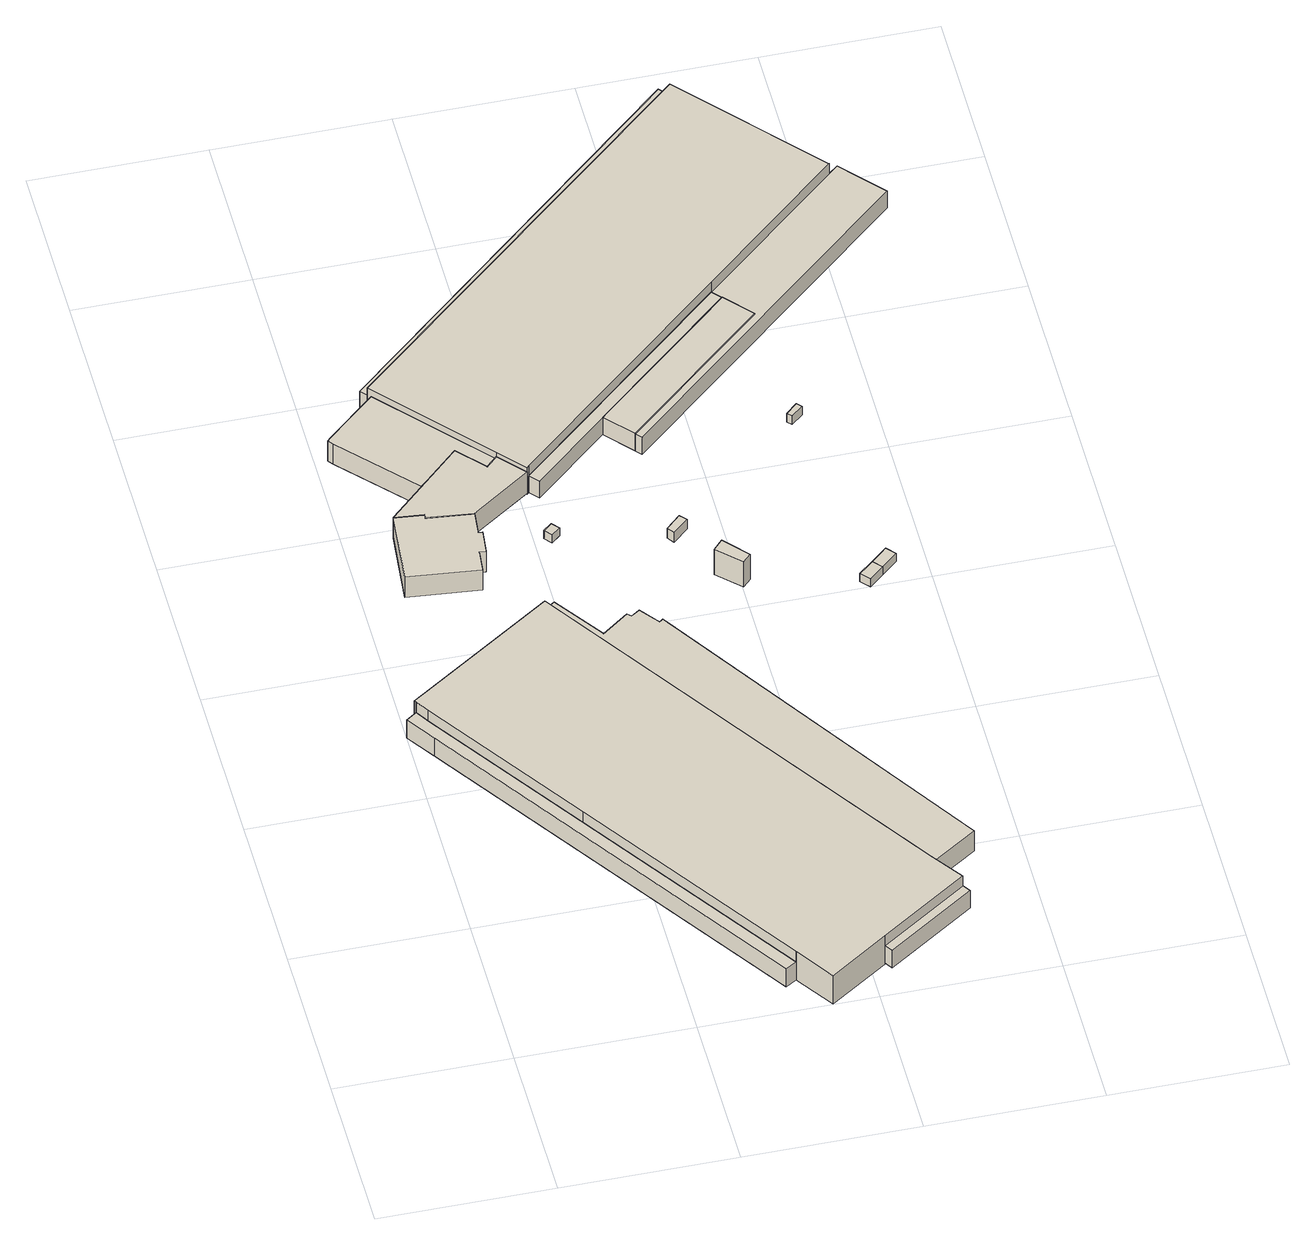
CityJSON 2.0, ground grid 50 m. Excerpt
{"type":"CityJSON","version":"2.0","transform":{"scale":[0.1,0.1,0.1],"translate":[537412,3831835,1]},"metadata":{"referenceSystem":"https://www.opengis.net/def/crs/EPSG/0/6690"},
"CityObjects":{
"building1":{"type":"Building","attributes":{"計測周辺長":282.82,"1/2500図郭":82,"区名":"住之江区","町丁目名称":"南港中８丁目","街区番号":5,"class":"3003","usage":"431","measuredHeight":6.7,"storeysAboveGround":1,"BuildingDetailAttribute.buildingRoofEdgeArea":500.11,"BuildingDetailAttribute.buildingStructureType":"610","BuildingDetailAttribute.buildingStructureOrgType":"2","BuildingDetailAttribute.detailedUsage":"1720","BuildingDetailAttribute.specifiedBuildingCoverageRate":0.6,"BuildingDetailAttribute.surveyYear":2017,"BuildingTsunamiRiskAttribute.description":"1","BuildingTsunamiRiskAttribute.rank":"2","BuildingTsunamiRiskAttribute.depth":1.25,"BuildingHighTideRiskAttribute.description":"1","BuildingHighTideRiskAttribute.rank":"3","BuildingHighTideRiskAttribute.depth":4.03,"BuildingIDAttribute.prefecture":"27","BuildingIDAttribute.city":"27125"},"geometry":[{"type":"Solid","lod":"1","boundaries":[[[[0,1,2,3,4,5]],[[4,6,7,5]],[[3,8,6,4]],[[2,9,8,3]],[[1,10,9,2]],[[0,11,10,1]],[[5,7,11,0]],[[6,8,9,10,11,7]]]]}]},
"building2":{"type":"Building","attributes":{"計測周辺長":405.57,"1/2500図郭":82,"区名":"住之江区","町丁目名称":"南港中８丁目","街区番号":5,"class":"3003","usage":"431","measuredHeight":10.7,"storeysAboveGround":3,"BuildingDetailAttribute.buildingRoofEdgeArea":7733.69,"BuildingDetailAttribute.buildingStructureType":"610","BuildingDetailAttribute.buildingStructureOrgType":"2","BuildingDetailAttribute.detailedUsage":"1720","BuildingDetailAttribute.specifiedBuildingCoverageRate":0.6,"BuildingDetailAttribute.surveyYear":2017,"BuildingTsunamiRiskAttribute.description":"1","BuildingTsunamiRiskAttribute.rank":"2","BuildingTsunamiRiskAttribute.depth":1.25,"BuildingHighTideRiskAttribute.description":"1","BuildingHighTideRiskAttribute.rank":"3","BuildingHighTideRiskAttribute.depth":4.03,"BuildingIDAttribute.prefecture":"27","BuildingIDAttribute.city":"27125"},"geometry":[{"type":"Solid","lod":"1","boundaries":[[[[0,12,1]],[[12,13,14,1]],[[0,15,13,12]],[[1,14,15,0]],[[13,15,14]]]]}]},
"building3":{"type":"Building","attributes":{"計測周辺長":90.8,"1/2500図郭":82,"区名":"住之江区","町丁目名称":"南港中８丁目","街区番号":5,"class":"3001","usage":"431","measuredHeight":7.7,"storeysAboveGround":2,"BuildingDetailAttribute.buildingRoofEdgeArea":467,"BuildingDetailAttribute.buildingStructureType":"610","BuildingDetailAttribute.buildingStructureOrgType":"2","BuildingDetailAttribute.detailedUsage":"1720","BuildingDetailAttribute.specifiedBuildingCoverageRate":0.6,"BuildingDetailAttribute.surveyYear":2017,"BuildingTsunamiRiskAttribute.description":"1","BuildingTsunamiRiskAttribute.rank":"1","BuildingTsunamiRiskAttribute.depth":0.02,"BuildingHighTideRiskAttribute.description":"1","BuildingHighTideRiskAttribute.rank":"2","BuildingHighTideRiskAttribute.depth":2.69,"BuildingIDAttribute.prefecture":"27","BuildingIDAttribute.city":"27125"},"geometry":[{"type":"Solid","lod":"1","boundaries":[[[[16,17,18,19,20,21,22,23,24,25]],[[24,26,27,25]],[[23,28,26,24]],[[22,29,28,23]],[[21,30,29,22]],[[20,31,30,21]],[[19,32,31,20]],[[18,33,32,19]],[[17,34,33,18]],[[16,35,34,17]],[[25,27,35,16]],[[26,28,29,30,31,32,33,34,35,27]]]]}]},
"building4":{"type":"Building","attributes":{"計測周辺長":405.57,"1/2500図郭":82,"区名":"住之江区","町丁目名称":"南港中８丁目","街区番号":5,"class":"3001","usage":"431","measuredHeight":10.7,"storeysAboveGround":3,"BuildingDetailAttribute.buildingRoofEdgeArea":7733.69,"BuildingDetailAttribute.buildingStructureType":"610","BuildingDetailAttribute.buildingStructureOrgType":"2","BuildingDetailAttribute.detailedUsage":"1720","BuildingDetailAttribute.specifiedBuildingCoverageRate":0.6,"BuildingDetailAttribute.surveyYear":2017,"BuildingTsunamiRiskAttribute.description":"1","BuildingTsunamiRiskAttribute.rank":"2","BuildingTsunamiRiskAttribute.depth":1.16,"BuildingHighTideRiskAttribute.description":"1","BuildingHighTideRiskAttribute.rank":"3","BuildingHighTideRiskAttribute.depth":4.05,"BuildingIDAttribute.prefecture":"27","BuildingIDAttribute.city":"27125"},"geometry":[{"type":"Solid","lod":"1","boundaries":[[[[36,37,38,39,1,12,0,40,5,41,42,43]],[[42,44,45,43]],[[41,46,44,42]],[[5,47,46,41]],[[40,48,47,5]],[[0,15,48,40]],[[12,13,15,0]],[[1,14,13,12]],[[39,49,14,1]],[[38,50,49,39]],[[37,51,50,38]],[[36,52,51,37]],[[43,45,52,36]],[[44,46,47,48,15,13,14,49,50,51,52,45]]]]}]},
"building5":{"type":"Building","attributes":{"計測周辺長":121.88,"1/2500図郭":82,"区名":"住之江区","町丁目名称":"南港中８丁目","街区番号":5,"class":"3003","usage":"431","measuredHeight":7.5,"storeysAboveGround":2,"BuildingDetailAttribute.buildingRoofEdgeArea":658.75,"BuildingDetailAttribute.buildingStructureType":"610","BuildingDetailAttribute.buildingStructureOrgType":"2","BuildingDetailAttribute.detailedUsage":"1720","BuildingDetailAttribute.specifiedBuildingCoverageRate":0.6,"BuildingDetailAttribute.surveyYear":2017,"BuildingTsunamiRiskAttribute.description":"1","BuildingTsunamiRiskAttribute.rank":"2","BuildingTsunamiRiskAttribute.depth":0.85,"BuildingHighTideRiskAttribute.description":"1","BuildingHighTideRiskAttribute.rank":"3","BuildingHighTideRiskAttribute.depth":3.52,"BuildingIDAttribute.prefecture":"27","BuildingIDAttribute.city":"27125"},"geometry":[{"type":"Solid","lod":"1","boundaries":[[[[53,54,55,56,57,58,59,60]],[[59,61,62,60]],[[58,63,61,59]],[[57,64,63,58]],[[56,65,64,57]],[[55,66,65,56]],[[54,67,66,55]],[[53,68,67,54]],[[60,62,68,53]],[[61,63,64,65,66,67,68,62]]]]}]},
"building6":{"type":"Building","attributes":{"class":"3003","measuredHeight":8,"BuildingDetailAttribute.specifiedBuildingCoverageRate":0.6,"BuildingDetailAttribute.surveyYear":2017,"BuildingTsunamiRiskAttribute.description":"1","BuildingTsunamiRiskAttribute.rank":"2","BuildingTsunamiRiskAttribute.depth":0.51,"BuildingHighTideRiskAttribute.description":"1","BuildingHighTideRiskAttribute.rank":"3","BuildingHighTideRiskAttribute.depth":3.18,"BuildingIDAttribute.prefecture":"27","BuildingIDAttribute.city":"27125"},"geometry":[{"type":"Solid","lod":"1","boundaries":[[[[69,70,71,72,73,74,75,76]],[[75,77,78,76]],[[74,79,77,75]],[[73,80,79,74]],[[72,81,80,73]],[[71,82,81,72]],[[70,83,82,71]],[[69,84,83,70]],[[76,78,84,69]],[[77,79,80,81,82,83,84,78]]]]}]},
"building7":{"type":"Building","attributes":{"class":"3001","BuildingDetailAttribute.specifiedBuildingCoverageRate":0.6,"BuildingDetailAttribute.surveyYear":2017,"BuildingTsunamiRiskAttribute.description":"1","BuildingTsunamiRiskAttribute.rank":"2","BuildingTsunamiRiskAttribute.depth":0.6,"BuildingHighTideRiskAttribute.description":"1","BuildingHighTideRiskAttribute.rank":"3","BuildingHighTideRiskAttribute.depth":3.26,"BuildingIDAttribute.prefecture":"27","BuildingIDAttribute.city":"27125"},"geometry":[{"type":"Solid","lod":"1","boundaries":[[[[85,86,87,88]],[[87,89,90,88]],[[86,91,89,87]],[[85,92,91,86]],[[88,90,92,85]],[[89,91,92,90]]]]}]},
"building8":{"type":"Building","attributes":{"計測周辺長":315.52,"1/2500図郭":82,"区名":"住之江区","町丁目名称":"南港中８丁目","街区番号":5,"class":"3003","usage":"431","measuredHeight":7.6,"storeysAboveGround":3,"BuildingDetailAttribute.buildingRoofEdgeArea":2239.33,"BuildingDetailAttribute.buildingStructureType":"610","BuildingDetailAttribute.buildingStructureOrgType":"2","BuildingDetailAttribute.detailedUsage":"1720","BuildingDetailAttribute.specifiedBuildingCoverageRate":0.6,"BuildingDetailAttribute.surveyYear":2017,"BuildingTsunamiRiskAttribute.description":"1","BuildingTsunamiRiskAttribute.rank":"2","BuildingTsunamiRiskAttribute.depth":1.06,"BuildingHighTideRiskAttribute.description":"1","BuildingHighTideRiskAttribute.rank":"3","BuildingHighTideRiskAttribute.depth":3.81,"BuildingIDAttribute.prefecture":"27","BuildingIDAttribute.city":"27125"},"geometry":[{"type":"Solid","lod":"1","boundaries":[[[[43,93,94,95,96,97,98,99,100,36]],[[100,101,102,36]],[[99,103,101,100]],[[98,104,103,99]],[[97,105,104,98]],[[96,106,105,97]],[[95,107,106,96]],[[94,108,107,95]],[[93,109,108,94]],[[43,110,109,93]],[[36,102,110,43]],[[101,103,104,105,106,107,108,109,110,102]]]]}]},
"building9":{"type":"Building","attributes":{"計測周辺長":105,"1/2500図郭":82,"区名":"住之江区","町丁目名称":"南港中８丁目","街区番号":5,"class":"3003","usage":"431","measuredHeight":6.6,"storeysAboveGround":3,"BuildingDetailAttribute.buildingRoofEdgeArea":111.48,"BuildingDetailAttribute.buildingStructureType":"610","BuildingDetailAttribute.buildingStructureOrgType":"2","BuildingDetailAttribute.detailedUsage":"1720","BuildingDetailAttribute.specifiedBuildingCoverageRate":0.6,"BuildingDetailAttribute.surveyYear":2017,"BuildingTsunamiRiskAttribute.description":"1","BuildingTsunamiRiskAttribute.rank":"2","BuildingTsunamiRiskAttribute.depth":0.92,"BuildingHighTideRiskAttribute.description":"1","BuildingHighTideRiskAttribute.rank":"3","BuildingHighTideRiskAttribute.depth":3.57,"BuildingIDAttribute.prefecture":"27","BuildingIDAttribute.city":"27125"},"geometry":[{"type":"Solid","lod":"1","boundaries":[[[[111,112,113,114]],[[113,115,116,114]],[[112,117,115,113]],[[111,118,117,112]],[[114,116,118,111]],[[115,117,118,116]]]]}]},
"building10":{"type":"Building","attributes":{"計測周辺長":17.01,"1/2500図郭":82,"区名":"住之江区","町丁目名称":"南港中８丁目","街区番号":6,"class":"3003","usage":"431","measuredHeight":3.7,"storeysAboveGround":1,"BuildingDetailAttribute.buildingRoofEdgeArea":15.25,"BuildingDetailAttribute.buildingStructureType":"610","BuildingDetailAttribute.buildingStructureOrgType":"2","BuildingDetailAttribute.detailedUsage":"1720","BuildingDetailAttribute.specifiedBuildingCoverageRate":0.6,"BuildingDetailAttribute.surveyYear":2017,"BuildingTsunamiRiskAttribute.description":"1","BuildingTsunamiRiskAttribute.rank":"1","BuildingTsunamiRiskAttribute.depth":0.41,"BuildingHighTideRiskAttribute.description":"1","BuildingHighTideRiskAttribute.rank":"2","BuildingHighTideRiskAttribute.depth":2.66,"BuildingIDAttribute.prefecture":"27","BuildingIDAttribute.city":"27125"},"geometry":[{"type":"Solid","lod":"1","boundaries":[[[[119,120,121,122]],[[121,123,124,122]],[[120,125,123,121]],[[119,126,125,120]],[[122,124,126,119]],[[123,125,126,124]]]]}]},
"building11":{"type":"Building","attributes":{"計測周辺長":26.11,"1/2500図郭":82,"区名":"住之江区","町丁目名称":"南港中８丁目","街区番号":6,"class":"3003","usage":"431","measuredHeight":9.4,"storeysAboveGround":2,"BuildingDetailAttribute.buildingRoofEdgeArea":34.99,"BuildingDetailAttribute.buildingStructureType":"610","BuildingDetailAttribute.buildingStructureOrgType":"2","BuildingDetailAttribute.detailedUsage":"1720","BuildingDetailAttribute.specifiedBuildingCoverageRate":0.6,"BuildingDetailAttribute.surveyYear":2017,"BuildingHighTideRiskAttribute.description":"1","BuildingHighTideRiskAttribute.rank":"2","BuildingHighTideRiskAttribute.depth":2.37,"BuildingIDAttribute.prefecture":"27","BuildingIDAttribute.city":"27125"},"geometry":[{"type":"Solid","lod":"1","boundaries":[[[[127,128,129,130,131]],[[130,132,133,131]],[[129,134,132,130]],[[128,135,134,129]],[[127,136,135,128]],[[131,133,136,127]],[[132,134,135,136,133]]]]}]},
"building12":{"type":"Building","attributes":{"計測周辺長":313.37,"1/2500図郭":82,"区名":"住之江区","町丁目名称":"南港中８丁目","街区番号":5,"class":"3003","usage":"431","measuredHeight":6.3,"storeysAboveGround":1,"BuildingDetailAttribute.buildingRoofEdgeArea":2033.59,"BuildingDetailAttribute.buildingStructureType":"610","BuildingDetailAttribute.buildingStructureOrgType":"2","BuildingDetailAttribute.detailedUsage":"1720","BuildingDetailAttribute.specifiedBuildingCoverageRate":0.6,"BuildingDetailAttribute.surveyYear":2017,"BuildingTsunamiRiskAttribute.description":"1","BuildingTsunamiRiskAttribute.rank":"2","BuildingTsunamiRiskAttribute.depth":0.84,"BuildingHighTideRiskAttribute.description":"1","BuildingHighTideRiskAttribute.rank":"3","BuildingHighTideRiskAttribute.depth":3.33,"BuildingIDAttribute.prefecture":"27","BuildingIDAttribute.city":"27125"},"geometry":[{"type":"Solid","lod":"1","boundaries":[[[[137,138,139,140,141]],[[140,142,143,141]],[[139,144,142,140]],[[138,145,144,139]],[[137,146,145,138]],[[141,143,146,137]],[[142,144,145,146,143]]]]}]},
"building13":{"type":"Building","attributes":{"計測周辺長":283.18,"1/2500図郭":82,"区名":"住之江区","町丁目名称":"南港中８丁目","街区番号":5,"class":"3003","usage":"431","measuredHeight":6.5,"storeysAboveGround":3,"BuildingDetailAttribute.buildingRoofEdgeArea":440.47,"BuildingDetailAttribute.buildingStructureType":"610","BuildingDetailAttribute.buildingStructureOrgType":"2","BuildingDetailAttribute.detailedUsage":"1720","BuildingDetailAttribute.specifiedBuildingCoverageRate":0.6,"BuildingDetailAttribute.surveyYear":2017,"BuildingTsunamiRiskAttribute.description":"1","BuildingTsunamiRiskAttribute.rank":"2","BuildingTsunamiRiskAttribute.depth":0.97,"BuildingHighTideRiskAttribute.description":"1","BuildingHighTideRiskAttribute.rank":"3","BuildingHighTideRiskAttribute.depth":3.62,"BuildingIDAttribute.prefecture":"27","BuildingIDAttribute.city":"27125"},"geometry":[{"type":"Solid","lod":"1","boundaries":[[[[147,148,149,150,151]],[[150,152,153,151]],[[149,154,152,150]],[[148,155,154,149]],[[147,156,155,148]],[[151,153,156,147]],[[152,154,155,156,153]]]]}]},
"building14":{"type":"Building","attributes":{"計測周辺長":382.83,"1/2500図郭":82,"区名":"住之江区","町丁目名称":"南港中８丁目","街区番号":5,"class":"3001","usage":"431","measuredHeight":10.1,"storeysAboveGround":1,"BuildingDetailAttribute.buildingRoofEdgeArea":7243.38,"BuildingDetailAttribute.buildingStructureType":"610","BuildingDetailAttribute.buildingStructureOrgType":"2","BuildingDetailAttribute.detailedUsage":"1720","BuildingDetailAttribute.specifiedBuildingCoverageRate":0.6,"BuildingDetailAttribute.surveyYear":2017,"BuildingTsunamiRiskAttribute.description":"1","BuildingTsunamiRiskAttribute.rank":"2","BuildingTsunamiRiskAttribute.depth":1.02,"BuildingHighTideRiskAttribute.description":"1","BuildingHighTideRiskAttribute.rank":"3","BuildingHighTideRiskAttribute.depth":3.67,"BuildingIDAttribute.prefecture":"27","BuildingIDAttribute.city":"27125"},"geometry":[{"type":"Solid","lod":"1","boundaries":[[[[157,158,159,160,161,162,163,164,165,166]],[[165,167,168,166]],[[164,169,167,165]],[[163,170,169,164]],[[162,171,170,163]],[[161,172,171,162]],[[160,173,172,161]],[[159,174,173,160]],[[158,175,174,159]],[[157,176,175,158]],[[166,168,176,157]],[[167,169,170,171,172,173,174,175,176,168]]]]}]},
"building15":{"type":"Building","attributes":{"計測周辺長":313.37,"1/2500図郭":82,"区名":"住之江区","町丁目名称":"南港中８丁目","街区番号":5,"class":"3001","usage":"431","measuredHeight":6.5,"storeysAboveGround":1,"BuildingDetailAttribute.buildingRoofEdgeArea":2033.59,"BuildingDetailAttribute.buildingStructureType":"610","BuildingDetailAttribute.buildingStructureOrgType":"2","BuildingDetailAttribute.detailedUsage":"1720","BuildingDetailAttribute.specifiedBuildingCoverageRate":0.6,"BuildingDetailAttribute.surveyYear":2017,"BuildingTsunamiRiskAttribute.description":"1","BuildingTsunamiRiskAttribute.rank":"2","BuildingTsunamiRiskAttribute.depth":0.84,"BuildingHighTideRiskAttribute.description":"1","BuildingHighTideRiskAttribute.rank":"3","BuildingHighTideRiskAttribute.depth":3.5,"BuildingIDAttribute.prefecture":"27","BuildingIDAttribute.city":"27125"},"geometry":[{"type":"Solid","lod":"1","boundaries":[[[[177,178,137,141]],[[137,179,180,141]],[[178,181,179,137]],[[177,182,181,178]],[[141,180,182,177]],[[179,181,182,180]]]]}]},
"building16":{"type":"Building","attributes":{"class":"3001","BuildingDetailAttribute.specifiedBuildingCoverageRate":0.6,"BuildingDetailAttribute.surveyYear":2017,"BuildingHighTideRiskAttribute.description":"1","BuildingHighTideRiskAttribute.rank":"2","BuildingHighTideRiskAttribute.depth":2.6,"BuildingIDAttribute.prefecture":"27","BuildingIDAttribute.city":"27125"},"geometry":[{"type":"Solid","lod":"1","boundaries":[[[[183,184,185,186]],[[185,187,188,186]],[[184,189,187,185]],[[183,190,189,184]],[[186,188,190,183]],[[187,189,190,188]]]]}]},
"building17":{"type":"Building","attributes":{"class":"3001","BuildingDetailAttribute.specifiedBuildingCoverageRate":0.6,"BuildingDetailAttribute.surveyYear":2017,"BuildingHighTideRiskAttribute.description":"1","BuildingHighTideRiskAttribute.rank":"2","BuildingHighTideRiskAttribute.depth":2.61,"BuildingIDAttribute.prefecture":"27","BuildingIDAttribute.city":"27125"},"geometry":[{"type":"Solid","lod":"1","boundaries":[[[[191,192,183,186]],[[183,190,188,186]],[[192,193,190,183]],[[191,194,193,192]],[[186,188,194,191]],[[190,193,194,188]]]]}]},
"building18":{"type":"Building","attributes":{"class":"3001","measuredHeight":3.2,"BuildingDetailAttribute.specifiedBuildingCoverageRate":0.6,"BuildingDetailAttribute.surveyYear":2017,"BuildingTsunamiRiskAttribute.description":"1","BuildingTsunamiRiskAttribute.rank":"2","BuildingTsunamiRiskAttribute.depth":0.51,"BuildingHighTideRiskAttribute.description":"1","BuildingHighTideRiskAttribute.rank":"3","BuildingHighTideRiskAttribute.depth":3.16,"BuildingIDAttribute.prefecture":"27","BuildingIDAttribute.city":"27125"},"geometry":[{"type":"Solid","lod":"1","boundaries":[[[[195,196,197,198]],[[197,199,200,198]],[[196,201,199,197]],[[195,202,201,196]],[[198,200,202,195]],[[199,201,202,200]]]]}]},
"building19":{"type":"Building","attributes":{"class":"3003","measuredHeight":6.5,"BuildingDetailAttribute.specifiedBuildingCoverageRate":0.6,"BuildingDetailAttribute.surveyYear":2017,"BuildingTsunamiRiskAttribute.description":"1","BuildingTsunamiRiskAttribute.rank":"2","BuildingTsunamiRiskAttribute.depth":1,"BuildingHighTideRiskAttribute.description":"1","BuildingHighTideRiskAttribute.rank":"3","BuildingHighTideRiskAttribute.depth":3.64,"BuildingIDAttribute.prefecture":"27","BuildingIDAttribute.city":"27125"},"geometry":[{"type":"MultiSurface","lod":"1","boundaries":[[[151,153,156,147]]]}]},
"building20":{"type":"Building","attributes":{"計測周辺長":313.37,"1/2500図郭":82,"区名":"住之江区","町丁目名称":"南港中８丁目","街区番号":5,"class":"3001","usage":"431","measuredHeight":6.4,"storeysAboveGround":1,"BuildingDetailAttribute.buildingRoofEdgeArea":2033.59,"BuildingDetailAttribute.buildingStructureType":"610","BuildingDetailAttribute.buildingStructureOrgType":"2","BuildingDetailAttribute.detailedUsage":"1720","BuildingDetailAttribute.specifiedBuildingCoverageRate":0.6,"BuildingDetailAttribute.surveyYear":2017,"BuildingTsunamiRiskAttribute.description":"1","BuildingTsunamiRiskAttribute.rank":"2","BuildingTsunamiRiskAttribute.depth":0.97,"BuildingHighTideRiskAttribute.description":"1","BuildingHighTideRiskAttribute.rank":"3","BuildingHighTideRiskAttribute.depth":3.58,"BuildingIDAttribute.prefecture":"27","BuildingIDAttribute.city":"27125"},"geometry":[{"type":"Solid","lod":"1","boundaries":[[[[158,203,204,205,206,207,208,159]],[[208,143,142,159]],[[207,209,143,208]],[[206,210,209,207]],[[205,211,210,206]],[[204,212,211,205]],[[203,213,212,204]],[[158,214,213,203]],[[159,142,214,158]],[[143,209,210,211,212,213,214,142]]]]}]},
"building21":{"type":"Building","attributes":{"class":"3003","measuredHeight":7.5,"BuildingDetailAttribute.specifiedBuildingCoverageRate":0.6,"BuildingDetailAttribute.surveyYear":2017,"BuildingTsunamiRiskAttribute.description":"1","BuildingTsunamiRiskAttribute.rank":"2","BuildingTsunamiRiskAttribute.depth":0.67,"BuildingHighTideRiskAttribute.description":"1","BuildingHighTideRiskAttribute.rank":"3","BuildingHighTideRiskAttribute.depth":3.31,"BuildingIDAttribute.prefecture":"27","BuildingIDAttribute.city":"27125"},"geometry":[{"type":"MultiSurface","lod":"1","boundaries":[[[215,216,217,218]]]}]}
},
"vertices":[
[55,1217,9],[797,112,9],[766,92,9],[56,1152,9],[0,1234,9],[31,1256,9],[0,1234,77],[31,1256,77],[56,1152,77],[766,92,77],[797,112,77],[55,1217,77],
[798,112,9],[798,112,116],[797,112,116],[55,1217,116],
[220,1952,20],[219,1940,20],[350,1926,20],[343,1856,20],[355,1854,20],[347,1781,20],[329,1783,20],[322,1716,20],[114,1738,20],[137,1961,20],[114,1738,96],[137,1961,96],[322,1716,96],[329,1783,96],[347,1781,96],[355,1854,96],[343,1856,96],[350,1926,96],[219,1940,96],[220,1952,96],
[1228,379,9],[1294,285,9],[1040,114,9],[872,1,9],[32,1257,9],[27,1262,9],[55,1280,9],[452,1546,9],[55,1280,116],[452,1546,116],[27,1262,116],[31,1256,116],[32,1257,116],[872,1,116],[1040,114,116],[1294,285,116],[1228,379,116],
[186,2423,15],[456,2119,15],[424,2088,15],[353,2167,15],[237,2064,15],[45,2274,15],[35,2287,15],[44,2297,15],[35,2287,90],[44,2297,90],[45,2274,90],[237,2064,90],[353,2167,90],[424,2088,90],[456,2119,90],[186,2423,90],
[522,2044,18],[350,1926,18],[219,1940,18],[220,1952,18],[137,1961,18],[353,2167,18],[424,2088,18],[456,2119,18],[424,2088,98],[456,2119,98],[353,2167,98],[137,1961,98],[220,1952,98],[219,1940,98],[350,1926,98],[522,2044,98],
[526,1868,18],[551,1890,18],[569,1869,18],[543,1847,18],[569,1869,48],[543,1847,48],[551,1890,48],[526,1868,48],
[482,1566,9],[583,1420,9],[660,1478,9],[670,1468,9],[695,1484,9],[738,1429,9],[748,1437,9],[1370,473,9],[1370,473,85],[1228,379,85],[748,1437,85],[738,1429,85],[695,1484,85],[670,1468,85],[660,1478,85],[583,1420,85],[482,1566,85],[452,1546,85],
[1294,285,15],[1309,262,15],[1055,91,15],[1040,114,15],[1055,91,80],[1040,114,80],[1309,262,80],[1294,285,80],
[844,1790,22],[886,1830,22],[904,1811,22],[859,1770,22],[904,1811,59],[859,1770,59],[886,1830,59],[844,1790,59],
[1023,1586,25],[999,1562,25],[933,1626,25],[961,1656,25],[978,1637,25],[961,1656,119],[978,1637,119],[933,1626,119],[999,1562,119],[1023,1586,119],
[769,2215,14],[551,2022,14],[527,2049,14],[1159,2607,14],[1183,2580,14],[1159,2607,77],[1183,2580,77],[527,2049,77],[551,2022,77],[769,2215,77],
[875,3048,14],[183,2438,14],[163,2460,14],[1198,3378,14],[1221,3353,14],[1198,3378,79],[1221,3353,79],[163,2460,79],[183,2438,79],[875,3048,79],
[1565,2969,13],[1567,2967,13],[1159,2607,13],[527,2049,13],[522,2044,13],[456,2119,13],[178,2433,13],[875,3048,13],[1221,3353,13],[1224,3356,13],[1221,3353,114],[1224,3356,114],[875,3048,114],[178,2433,114],[456,2119,114],[522,2044,114],[527,2049,114],[1159,2607,114],[1567,2967,114],[1565,2969,114],
[1253,2501,14],[839,2136,14],[769,2215,79],[1183,2580,79],[839,2136,79],[1253,2501,79],
[1370,1522,24],[1328,1485,24],[1304,1511,24],[1347,1548,24],[1304,1511,54],[1347,1548,54],[1328,1485,54],[1370,1522,54],
[1393,1589,24],[1416,1563,24],[1416,1563,54],[1393,1589,54],
[1267,2131,18],[1255,2144,18],[1289,2175,18],[1301,2161,18],[1289,2175,50],[1301,2161,50],[1255,2144,50],[1267,2131,50],
[1594,2990,13],[1702,2867,13],[854,2119,13],[839,2136,13],[1253,2501,13],[1183,2580,13],[1253,2501,77],[839,2136,77],[854,2119,77],[1702,2867,77],[1594,2990,77],[1567,2967,77],
[1224,3356,14],[1224,3356,89],[1565,2969,89],[1565,2969,14]
]}
